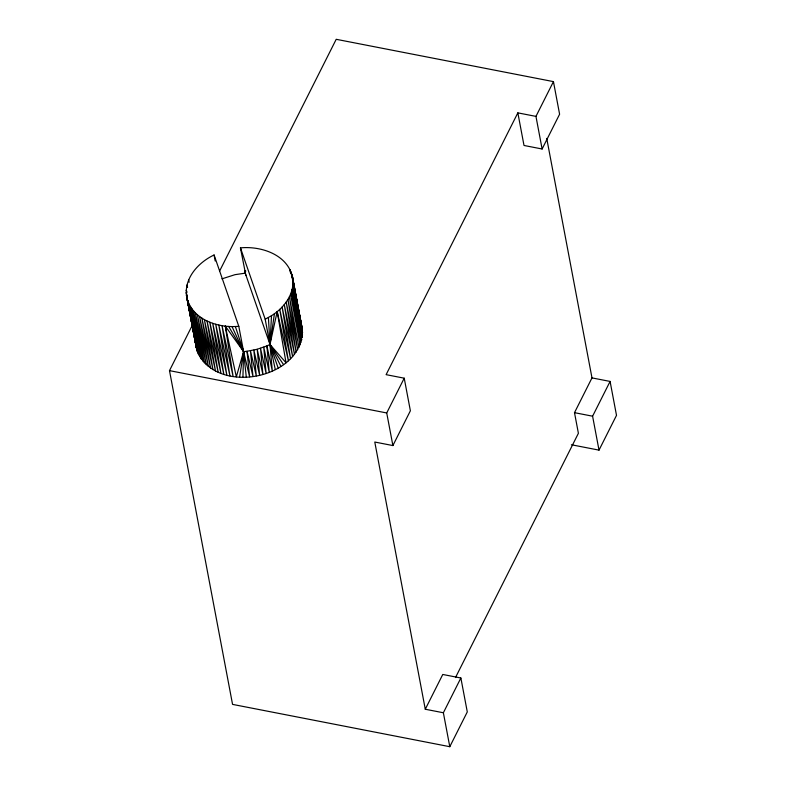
<?xml version="1.0" encoding="UTF-8"?>
<svg xmlns="http://www.w3.org/2000/svg" width="786" height="786" viewBox="0 0 786 786"><rect width="100%" height="100%" fill="white"/><g stroke="black" fill="none" stroke-linecap="round" stroke-linejoin="round"><path stroke-width="1.18" d="M242.933 377.133L243.591 351.627L238.806 326.337L214.077 254.988C198.259 262.377 183.276 278.784 186.813 297.422L196.844 349.976C214.824 397.136 305.99 379.039 302.079 327.752L292.451 276.77C287.263 254.418 260.981 245.89 240.447 247.865L245.851 275.434M298.975 347.373L289.415 296.794L297.668 349.76L287.941 299.456L296.165 352.089L286.232 302.06L294.485 354.368L284.286 304.585L292.618 356.579L282.125 307.021L290.584 358.721L279.747 309.36L288.393 360.774L277.183 311.6L269.971 344.504L266.906 345.909L272.3 370.923L269.971 344.504L271.504 315.687C284.503 307.709 295.615 292.736 292.451 276.77L302.423 330.169L293.001 281.732L302.561 332.616L292.942 284.247L302.482 335.082L292.667 286.772L302.188 337.558L292.176 289.307L301.696 340.033L291.468 291.822L300.989 342.509L290.545 294.328L300.085 344.956M278.156 368.005L245.232 273.155L245.429 270.718M275.277 369.528L269.971 344.504L274.422 313.702M239.612 377.064L243.591 351.627L235.387 326.524C215.806 327.457 191.588 318.546 186.813 297.422L196.844 349.976L186.429 294.966L196.294 347.599M221.917 278.863L234.975 274.678L245.232 273.155L245.723 270.846M449.789 746.7L443.373 712.764L425.275 709.237L442.764 674.467L460.871 677.994L467.287 711.929L449.789 746.7L232.558 704.384L169.491 370.638L192.049 325.797M219.569 271.121L336.212 39.3L553.442 81.616L559.603 114.225L542.114 148.996L524.007 145.469L517.846 112.86L535.954 116.387L542.114 148.996M517.846 112.86L386.113 374.657L404.22 378.184L410.38 410.793L392.892 445.564L374.784 442.037L425.275 709.237M392.892 445.564L386.722 412.955L404.22 378.184M535.954 116.387L553.442 81.616M455.487 677.571L578.398 433.292L574.497 412.67L591.986 377.899L546.732 138.385M443.373 712.764L460.871 677.994M571.412 444.758L599.011 450.132L592.595 416.197L610.093 381.426L591.986 377.899M599.011 450.132L616.509 415.362L610.093 381.426M280.907 366.355L269.971 344.504L265.187 319.214L271.504 315.687M235.387 326.524L238.806 326.337M574.497 412.67L592.595 416.197M169.491 370.638L386.722 412.955M268.419 317.524L269.971 344.504L286.035 362.739L277.183 311.6M187.412 299.839L197.6 352.315L188.227 302.207L198.563 354.584L189.259 304.516L199.723 356.785L190.487 306.746L201.078 358.917L191.922 308.898L202.631 360.961L193.562 310.961L204.36 362.916L195.38 312.926L206.266 364.773L197.384 314.793L208.339 366.522L199.565 316.532L210.579 368.153L201.904 318.153L212.967 369.666L204.399 319.656L215.502 371.051L207.042 321.012L218.164 372.309L209.823 322.24L220.954 373.429L212.721 323.311L223.853 374.401L215.728 324.245L226.859 375.236L218.832 325.021L229.944 375.924L222.025 325.64L233.108 376.455L225.297 326.102L243.591 351.627L249.624 376.808L247.02 351.273L257.199 349.279L266.906 345.909L269.234 372.191L263.742 347.176L266.09 373.33L260.51 348.306L262.878 374.313L257.199 349.279L259.616 375.168L253.839 350.104L256.305 375.865L250.449 350.772L252.974 376.406L247.02 351.273L243.591 351.627L228.618 326.406M269.971 344.504L283.54 364.596M231.988 326.544L243.591 351.627L246.273 377.044M240.447 247.865L265.187 319.214M242.393 348.169L243.591 351.627L236.34 376.838L225.297 326.102M300.773 323.046L299.898 318.291L301.529 325.375L291.852 274.353L297.943 307.601M292.392 279.109L291.036 271.985L291.675 275.552M293.974 287.421L292.844 281.486L293.178 283.884M295.114 293.355L295.565 295.733M296.695 301.667L297.147 304.044M298.277 309.979L299.417 315.923L298.375 309.979M187.854 300.841L190.585 315.206M191.037 317.603L192.177 323.586M193.317 329.57L194.456 335.553M214.077 254.988L215.207 261.011M187.805 300.851L195.95 345.182L195.822 342.735M194.093 333.136L194.525 335.543M188.719 279.875L189.112 282.282M245.104 270.728L245.232 273.155M290.692 273.243L290.005 269.677L290.643 273.263M187.54 287.293L187.088 284.896L187.5 287.303M186.773 292.343L186.321 289.955L186.754 292.353M187.402 298.454L186.262 292.471L187.363 298.454M195.36 340.348L194.908 337.951L195.39 340.338"/></g></svg>
